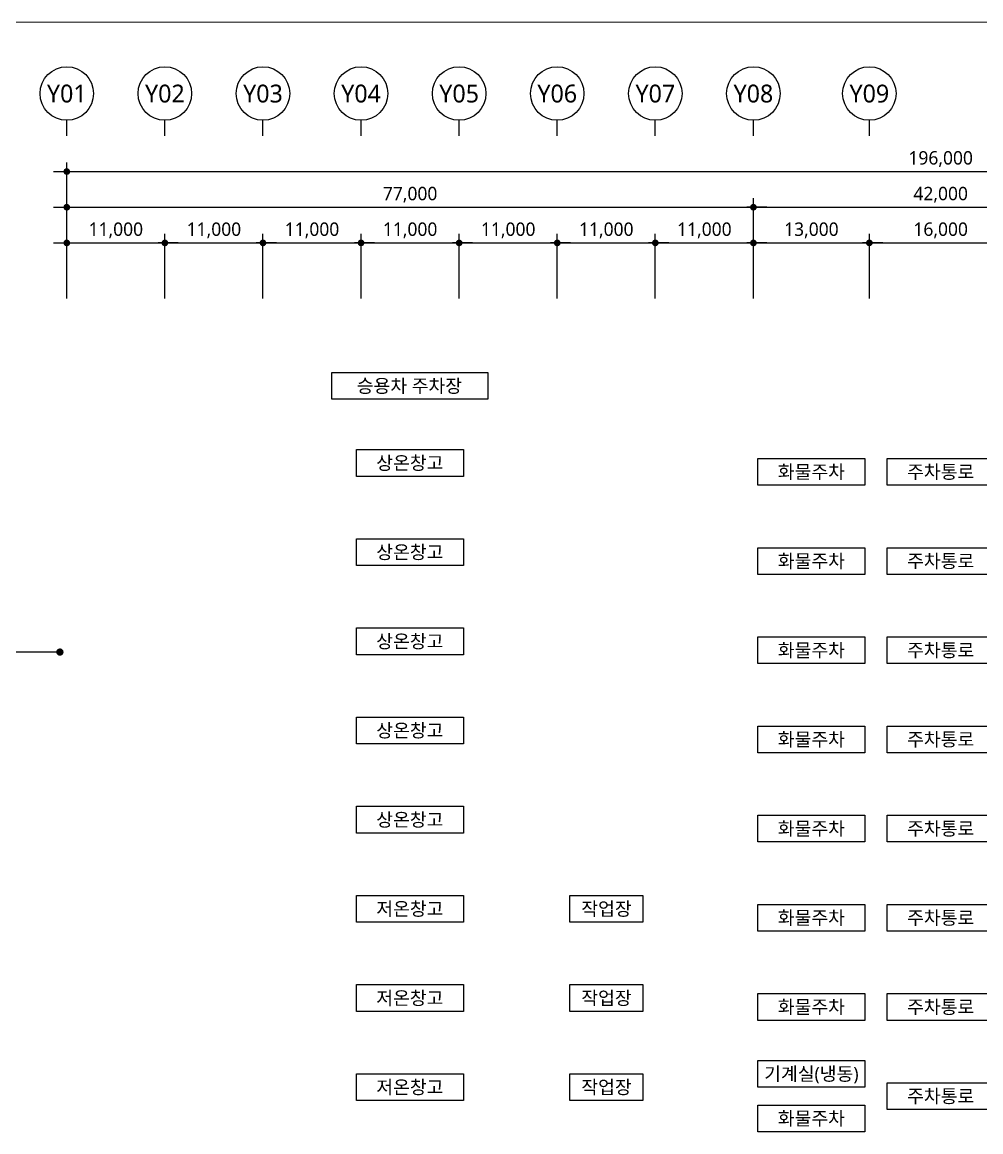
# Model space of a CAD drawing. Header units: millimetres. Extents: x 14450 to 4238925, y 15034 to 1420579.
# Drawn here: x 107012 to 214513, y 24075 to 148500 of the extents above; entities that cross this region are included whole.
import ezdxf
from ezdxf.enums import TextEntityAlignment as Align

# ---------------------------------------------------------------- set-up
doc = ezdxf.new("R2010")
doc.units = ezdxf.units.MM
doc.header["$LTSCALE"] = 5
doc.header["$MEASUREMENT"] = 0
doc.header["$PDSIZE"] = -10
doc.layers.get('0').update_dxf_attribs({"linetype": 'CONTINUOUS'})
doc.layers.get('Defpoints').update_dxf_attribs({"color": 153, "linetype": 'CONTINUOUS'})
for name, color, linetype, lineweight in [('A-AXIS-BUBL', 7, 'CONTINUOUS', 25), ('A-DIMS', 7, 'CONTINUOUS', 25), ('A-MKXS-LEAD', 7, 'CONTINUOUS', 25), ('A-MKXX-NAME', 3, 'CONTINUOUS', 25), ('A-MKXX-SYMB', 7, 'CONTINUOUS', 25), ('A-XXXX-TXT2', 3, 'CONTINUOUS', 25)]:
    doc.layers.add(name, color=color, linetype=linetype, lineweight=lineweight)
doc.layers.add('A-XXXX-NPLT', color=144, linetype='CONTINUOUS', lineweight=15, plot=False)
doc.styles.add('HY울릉도L', font='')
doc.styles.add('맑은고딕', font='malgun.ttf')
doc.styles.get('HY울릉도L').set_extended_font_data('HY울릉도L')
doc.dimstyles.new('CDIM', dxfattribs={"dimtxt": 3, "dimasz": 1.5, "dimexe": 2, "dimexo": 1, "dimgap": 1, "dimtad": 1, "dimdec": 0, "dimrnd": 0.5, "dimzin": 0, "dimdsep": 32, "dimlunit": 6, "dimtxsty": 'HY울릉도L', "dimblk1": '_CIDOT', "dimblk2": '_CIDOT', "dimsah": 1, "dimcen": 5.5, "dimclrd": 2, "dimclre": 2, "dimclrt": 7, "dimadec": 0, "dimazin": 0, "dimtfac": 1, "dimtdec": 0, "dimtix": 1, "dimtmove": 2, "dimatfit": 1, "dimldrblk": '_CIDOT', "dimfxl": 1, "dimtolj": 1, "dimtzin": 0, "dimlwd": -1, "dimarcsym": 0})

# ---------------------------------------------------------------- blocks, each defined once
blk = doc.blocks.new('_CIDOT')
at = {"color": 0, "linetype": 'ByBlock'}
blk.add_line((2, 0), (-1, 0), dxfattribs=at)
at = {"color": 0, "linetype": 'ByBlock', "const_width": 0.5}
blk.add_lwpolyline([(-0.25, 0, 1), (0.25, 0, 1)], format="xyb", close=True, dxfattribs=at)
blk = doc.blocks.new('*D2')
at = {"layer": 'A-DIMS', "lineweight": -2, "transparency": 16777216}
for p, q in [((123013, 117500), (123013, 124750)), ((134013, 117500), (134013, 124750))]:
    blk.add_line(p, q, dxfattribs=at)
at = {"layer": 'A-DIMS', "transparency": 16777216}
blk.add_line((123763, 123750), (133263, 123750), dxfattribs=at)
at = {"layer": 'Defpoints', "color": 0, "transparency": 16777216}
for p in [(134013, 123750), (123013, 117000), (134013, 117000)]:
    blk.add_point(p, dxfattribs=at)
at = {"layer": 'A-DIMS', "transparency": 16777216, "xscale": 750, "yscale": 750, "zscale": 750, "rotation": 180}
blk.add_blockref('_CIDOT', (123013, 123750), dxfattribs=at)
at = {"layer": 'A-DIMS', "transparency": 16777216, "xscale": 750, "yscale": 750, "zscale": 750}
blk.add_blockref('_CIDOT', (134013, 123750), dxfattribs=at)
at = {"layer": 'A-DIMS', "color": 3, "transparency": 16777216, "insert": (128513, 125155), "char_height": 1500, "attachment_point": 5, "style": '맑은고딕'}
blk.add_mtext('\\A1;11,000', dxfattribs=at)
blk = doc.blocks.new('*D3')
at = {"layer": 'A-DIMS', "lineweight": -2, "transparency": 16777216}
for p, q in [((134013, 117500), (134013, 124750)), ((145013, 117500), (145013, 124750))]:
    blk.add_line(p, q, dxfattribs=at)
at = {"layer": 'A-DIMS', "transparency": 16777216}
blk.add_line((134763, 123750), (144263, 123750), dxfattribs=at)
at = {"layer": 'Defpoints', "color": 0, "transparency": 16777216}
for p in [(145013, 123750), (134013, 117000), (145013, 117000)]:
    blk.add_point(p, dxfattribs=at)
at = {"layer": 'A-DIMS', "transparency": 16777216, "xscale": 750, "yscale": 750, "zscale": 750, "rotation": 180}
blk.add_blockref('_CIDOT', (134013, 123750), dxfattribs=at)
at = {"layer": 'A-DIMS', "transparency": 16777216, "xscale": 750, "yscale": 750, "zscale": 750}
blk.add_blockref('_CIDOT', (145013, 123750), dxfattribs=at)
at = {"layer": 'A-DIMS', "color": 3, "transparency": 16777216, "insert": (139513, 125155), "char_height": 1500, "attachment_point": 5, "style": '맑은고딕'}
blk.add_mtext('\\A1;11,000', dxfattribs=at)
blk = doc.blocks.new('*D4')
at = {"layer": 'A-DIMS', "lineweight": -2, "transparency": 16777216}
for p, q in [((145013, 117500), (145013, 124750)), ((156013, 117500), (156013, 124750))]:
    blk.add_line(p, q, dxfattribs=at)
at = {"layer": 'A-DIMS', "transparency": 16777216}
blk.add_line((145763, 123750), (155263, 123750), dxfattribs=at)
at = {"layer": 'Defpoints', "color": 0, "transparency": 16777216}
for p in [(156013, 123750), (145013, 117000), (156013, 117000)]:
    blk.add_point(p, dxfattribs=at)
at = {"layer": 'A-DIMS', "transparency": 16777216, "xscale": 750, "yscale": 750, "zscale": 750, "rotation": 180}
blk.add_blockref('_CIDOT', (145013, 123750), dxfattribs=at)
at = {"layer": 'A-DIMS', "transparency": 16777216, "xscale": 750, "yscale": 750, "zscale": 750}
blk.add_blockref('_CIDOT', (156013, 123750), dxfattribs=at)
at = {"layer": 'A-DIMS', "color": 3, "transparency": 16777216, "insert": (150513, 125155), "char_height": 1500, "attachment_point": 5, "style": '맑은고딕'}
blk.add_mtext('\\A1;11,000', dxfattribs=at)
blk = doc.blocks.new('*D5')
at = {"layer": 'A-DIMS', "lineweight": -2, "transparency": 16777216}
for p, q in [((156013, 117500), (156013, 124750)), ((167013, 117500), (167013, 124750))]:
    blk.add_line(p, q, dxfattribs=at)
at = {"layer": 'A-DIMS', "transparency": 16777216}
blk.add_line((156763, 123750), (166263, 123750), dxfattribs=at)
at = {"layer": 'Defpoints', "color": 0, "transparency": 16777216}
for p in [(167013, 123750), (156013, 117000), (167013, 117000)]:
    blk.add_point(p, dxfattribs=at)
at = {"layer": 'A-DIMS', "transparency": 16777216, "xscale": 750, "yscale": 750, "zscale": 750, "rotation": 180}
blk.add_blockref('_CIDOT', (156013, 123750), dxfattribs=at)
at = {"layer": 'A-DIMS', "transparency": 16777216, "xscale": 750, "yscale": 750, "zscale": 750}
blk.add_blockref('_CIDOT', (167013, 123750), dxfattribs=at)
at = {"layer": 'A-DIMS', "color": 3, "transparency": 16777216, "insert": (161513, 125155), "char_height": 1500, "attachment_point": 5, "style": '맑은고딕'}
blk.add_mtext('\\A1;11,000', dxfattribs=at)
blk = doc.blocks.new('*D6')
at = {"layer": 'A-DIMS', "lineweight": -2, "transparency": 16777216}
for p, q in [((167013, 117500), (167013, 124750)), ((178013, 117500), (178013, 124750))]:
    blk.add_line(p, q, dxfattribs=at)
at = {"layer": 'A-DIMS', "transparency": 16777216}
blk.add_line((167763, 123750), (177263, 123750), dxfattribs=at)
at = {"layer": 'Defpoints', "color": 0, "transparency": 16777216}
for p in [(178013, 123750), (167013, 117000), (178013, 117000)]:
    blk.add_point(p, dxfattribs=at)
at = {"layer": 'A-DIMS', "transparency": 16777216, "xscale": 750, "yscale": 750, "zscale": 750, "rotation": 180}
blk.add_blockref('_CIDOT', (167013, 123750), dxfattribs=at)
at = {"layer": 'A-DIMS', "transparency": 16777216, "xscale": 750, "yscale": 750, "zscale": 750}
blk.add_blockref('_CIDOT', (178013, 123750), dxfattribs=at)
at = {"layer": 'A-DIMS', "color": 3, "transparency": 16777216, "insert": (172513, 125155), "char_height": 1500, "attachment_point": 5, "style": '맑은고딕'}
blk.add_mtext('\\A1;11,000', dxfattribs=at)
blk = doc.blocks.new('*D7')
at = {"layer": 'A-DIMS', "lineweight": -2, "transparency": 16777216}
for p, q in [((178013, 117500), (178013, 124750)), ((189013, 117500), (189013, 124750))]:
    blk.add_line(p, q, dxfattribs=at)
at = {"layer": 'A-DIMS', "transparency": 16777216}
blk.add_line((178763, 123750), (188263, 123750), dxfattribs=at)
at = {"layer": 'Defpoints', "color": 0, "transparency": 16777216}
for p in [(189013, 123750), (178013, 117000), (189013, 117000)]:
    blk.add_point(p, dxfattribs=at)
at = {"layer": 'A-DIMS', "transparency": 16777216, "xscale": 750, "yscale": 750, "zscale": 750, "rotation": 180}
blk.add_blockref('_CIDOT', (178013, 123750), dxfattribs=at)
at = {"layer": 'A-DIMS', "transparency": 16777216, "xscale": 750, "yscale": 750, "zscale": 750}
blk.add_blockref('_CIDOT', (189013, 123750), dxfattribs=at)
at = {"layer": 'A-DIMS', "color": 3, "transparency": 16777216, "insert": (183513, 125155), "char_height": 1500, "attachment_point": 5, "style": '맑은고딕'}
blk.add_mtext('\\A1;11,000', dxfattribs=at)
blk = doc.blocks.new('*D8')
at = {"layer": 'A-DIMS', "lineweight": -2, "transparency": 16777216}
for p, q in [((189013, 117500), (189013, 124750)), ((202013, 117500), (202013, 124750))]:
    blk.add_line(p, q, dxfattribs=at)
at = {"layer": 'A-DIMS', "transparency": 16777216}
blk.add_line((189763, 123750), (201263, 123750), dxfattribs=at)
at = {"layer": 'Defpoints', "color": 0, "transparency": 16777216}
for p in [(202013, 123750), (189013, 117000), (202013, 117000)]:
    blk.add_point(p, dxfattribs=at)
at = {"layer": 'A-DIMS', "transparency": 16777216, "xscale": 750, "yscale": 750, "zscale": 750, "rotation": 180}
blk.add_blockref('_CIDOT', (189013, 123750), dxfattribs=at)
at = {"layer": 'A-DIMS', "transparency": 16777216, "xscale": 750, "yscale": 750, "zscale": 750}
blk.add_blockref('_CIDOT', (202013, 123750), dxfattribs=at)
at = {"layer": 'A-DIMS', "color": 3, "transparency": 16777216, "insert": (195513, 125155), "char_height": 1500, "attachment_point": 5, "style": '맑은고딕'}
blk.add_mtext('\\A1;13,000', dxfattribs=at)
blk = doc.blocks.new('*D9')
at = {"layer": 'A-DIMS', "lineweight": -2, "transparency": 16777216}
for p, q in [((202013, 117500), (202013, 124750)), ((218013, 117500), (218013, 124750))]:
    blk.add_line(p, q, dxfattribs=at)
at = {"layer": 'A-DIMS', "transparency": 16777216}
blk.add_line((202763, 123750), (217263, 123750), dxfattribs=at)
at = {"layer": 'Defpoints', "color": 0, "transparency": 16777216}
for p in [(218013, 123750), (202013, 117000), (218013, 117000)]:
    blk.add_point(p, dxfattribs=at)
at = {"layer": 'A-DIMS', "transparency": 16777216, "xscale": 750, "yscale": 750, "zscale": 750, "rotation": 180}
blk.add_blockref('_CIDOT', (202013, 123750), dxfattribs=at)
at = {"layer": 'A-DIMS', "transparency": 16777216, "xscale": 750, "yscale": 750, "zscale": 750}
blk.add_blockref('_CIDOT', (218013, 123750), dxfattribs=at)
at = {"layer": 'A-DIMS', "color": 3, "transparency": 16777216, "insert": (210013, 125155), "char_height": 1500, "attachment_point": 5, "style": '맑은고딕'}
blk.add_mtext('\\A1;16,000', dxfattribs=at)
blk = doc.blocks.new('*D18')
at = {"layer": 'A-DIMS', "lineweight": -2, "transparency": 16777216}
for p, q in [((112013, 117500), (112013, 128750)), ((189013, 117500), (189013, 128750))]:
    blk.add_line(p, q, dxfattribs=at)
at = {"layer": 'A-DIMS', "transparency": 16777216}
blk.add_line((112763, 127750), (188263, 127750), dxfattribs=at)
at = {"layer": 'Defpoints', "color": 0, "transparency": 16777216}
for p in [(189013, 127750), (112013, 117000), (189013, 117000)]:
    blk.add_point(p, dxfattribs=at)
at = {"layer": 'A-DIMS', "transparency": 16777216, "xscale": 750, "yscale": 750, "zscale": 750, "rotation": 180}
blk.add_blockref('_CIDOT', (112013, 127750), dxfattribs=at)
at = {"layer": 'A-DIMS', "transparency": 16777216, "xscale": 750, "yscale": 750, "zscale": 750}
blk.add_blockref('_CIDOT', (189013, 127750), dxfattribs=at)
at = {"layer": 'A-DIMS', "color": 3, "transparency": 16777216, "insert": (150513, 129151), "char_height": 1500, "attachment_point": 5, "style": '맑은고딕'}
blk.add_mtext('\\A1;77,000', dxfattribs=at)
blk = doc.blocks.new('*D19')
at = {"layer": 'A-DIMS', "lineweight": -2, "transparency": 16777216}
for p, q in [((112013, 117500), (112013, 132750)), ((308013, 117500), (308013, 132750))]:
    blk.add_line(p, q, dxfattribs=at)
at = {"layer": 'A-DIMS', "transparency": 16777216}
blk.add_line((112763, 131750), (307263, 131750), dxfattribs=at)
at = {"layer": 'Defpoints', "color": 0, "transparency": 16777216}
for p in [(308013, 131750), (112013, 117000), (308013, 117000)]:
    blk.add_point(p, dxfattribs=at)
at = {"layer": 'A-DIMS', "transparency": 16777216, "xscale": 750, "yscale": 750, "zscale": 750, "rotation": 180}
blk.add_blockref('_CIDOT', (112013, 131750), dxfattribs=at)
at = {"layer": 'A-DIMS', "transparency": 16777216, "xscale": 750, "yscale": 750, "zscale": 750}
blk.add_blockref('_CIDOT', (308013, 131750), dxfattribs=at)
at = {"layer": 'A-DIMS', "color": 3, "transparency": 16777216, "insert": (210013, 133155), "char_height": 1500, "attachment_point": 5, "style": '맑은고딕'}
blk.add_mtext('\\A1;196,000', dxfattribs=at)
blk = doc.blocks.new('*D20')
at = {"layer": 'A-DIMS', "lineweight": -2, "transparency": 16777216}
for p, q in [((112013, 117500), (112013, 124750)), ((123013, 117500), (123013, 124750))]:
    blk.add_line(p, q, dxfattribs=at)
at = {"layer": 'A-DIMS', "transparency": 16777216}
blk.add_line((112763, 123750), (122263, 123750), dxfattribs=at)
at = {"layer": 'Defpoints', "color": 0, "transparency": 16777216}
for p in [(123013, 123750), (112013, 117000), (123013, 117000)]:
    blk.add_point(p, dxfattribs=at)
at = {"layer": 'A-DIMS', "transparency": 16777216, "xscale": 750, "yscale": 750, "zscale": 750, "rotation": 180}
blk.add_blockref('_CIDOT', (112013, 123750), dxfattribs=at)
at = {"layer": 'A-DIMS', "transparency": 16777216, "xscale": 750, "yscale": 750, "zscale": 750}
blk.add_blockref('_CIDOT', (123013, 123750), dxfattribs=at)
at = {"layer": 'A-DIMS', "color": 3, "transparency": 16777216, "insert": (117513, 125155), "char_height": 1500, "attachment_point": 5, "style": '맑은고딕'}
blk.add_mtext('\\A1;11,000', dxfattribs=at)
blk = doc.blocks.new('*D21')
at = {"layer": 'A-DIMS', "lineweight": -2, "transparency": 16777216}
for p, q in [((189013, 117500), (189013, 128750)), ((231013, 117500), (231013, 128750))]:
    blk.add_line(p, q, dxfattribs=at)
at = {"layer": 'A-DIMS', "transparency": 16777216}
blk.add_line((189763, 127750), (230263, 127750), dxfattribs=at)
at = {"layer": 'Defpoints', "color": 0, "transparency": 16777216}
for p in [(231013, 127750), (189013, 117000), (231013, 117000)]:
    blk.add_point(p, dxfattribs=at)
at = {"layer": 'A-DIMS', "transparency": 16777216, "xscale": 750, "yscale": 750, "zscale": 750, "rotation": 180}
blk.add_blockref('_CIDOT', (189013, 127750), dxfattribs=at)
at = {"layer": 'A-DIMS', "transparency": 16777216, "xscale": 750, "yscale": 750, "zscale": 750}
blk.add_blockref('_CIDOT', (231013, 127750), dxfattribs=at)
at = {"layer": 'A-DIMS', "color": 3, "transparency": 16777216, "insert": (210013, 129151), "char_height": 1500, "attachment_point": 5, "style": '맑은고딕'}
blk.add_mtext('\\A1;42,000', dxfattribs=at)
blk = doc.blocks.new('횡단면도_실명')
at = {"layer": 'A-MKXS-LEAD'}
blk.add_line((111242, 77868), (97088, 77868), dxfattribs=at)
at = {"layer": 'A-MKXS-LEAD', "const_width": 400}
blk.add_lwpolyline([(111035, 77889, 1), (111449, 77847, 1)], format="xyb", close=True, dxfattribs=at)
at = {"layer": 'A-MKXX-SYMB'}
for points in [[(159239, 106213), (141731, 106213), (141731, 109213), (159239, 109213)], [(156485, 97575), (144485, 97575), (144485, 100575), (156485, 100575)], [(201513, 96575), (189512, 96575), (189512, 99575), (201513, 99575)], [(216013, 96575), (204012, 96575), (204012, 99575), (216013, 99575)], [(156485, 87575), (144485, 87575), (144485, 90575), (156485, 90575)], [(201513, 86575), (189512, 86575), (189512, 89575), (201513, 89575)], [(216013, 86575), (204012, 86575), (204012, 89575), (216013, 89575)], [(156485, 77575), (144485, 77575), (144485, 80575), (156485, 80575)], [(201513, 76575), (189512, 76575), (189512, 79575), (201513, 79575)], [(216013, 76575), (204012, 76575), (204012, 79575), (216013, 79575)], [(156485, 67575), (144485, 67575), (144485, 70575), (156485, 70575)], [(201513, 66575), (189512, 66575), (189512, 69575), (201513, 69575)], [(216013, 66575), (204012, 66575), (204012, 69575), (216013, 69575)], [(156485, 57575), (144485, 57575), (144485, 60575), (156485, 60575)], [(201513, 56575), (189512, 56575), (189512, 59575), (201513, 59575)], [(216013, 56575), (204012, 56575), (204012, 59575), (216013, 59575)], [(156485, 47575), (144485, 47575), (144485, 50575), (156485, 50575)], [(176614, 47575), (168411, 47575), (168411, 50575), (176614, 50575)], [(201513, 46575), (189512, 46575), (189512, 49575), (201513, 49575)], [(216013, 46575), (204012, 46575), (204012, 49575), (216013, 49575)], [(156485, 37575), (144485, 37575), (144485, 40575), (156485, 40575)], [(176614, 37575), (168411, 37575), (168411, 40575), (176614, 40575)], [(201513, 36575), (189512, 36575), (189512, 39575), (201513, 39575)], [(216013, 36575), (204012, 36575), (204012, 39575), (216013, 39575)], [(201513, 29075), (189512, 29075), (189512, 32075), (201513, 32075)], [(156485, 27575), (144485, 27575), (144485, 30575), (156485, 30575)], [(176614, 27575), (168411, 27575), (168411, 30575), (176614, 30575)], [(216013, 26575), (204012, 26575), (204012, 29575), (216013, 29575)], [(201513, 24075), (189512, 24075), (189512, 27075), (201513, 27075)]]:
    blk.add_lwpolyline(points, close=True, dxfattribs=at)
at = {"layer": 'A-MKXX-NAME', "style": '맑은고딕'}
for s, p in [('승용차 주차장', (150436, 107713)), ('상온창고', (150485, 99075)), ('화물주차', (195513, 98075)), ('주차통로', (210013, 98075)), ('상온창고', (150485, 89075)), ('화물주차', (195513, 88075)), ('주차통로', (210013, 88075)), ('상온창고', (150485, 79075)), ('화물주차', (195513, 78075)), ('주차통로', (210013, 78075)), ('상온창고', (150485, 69075)), ('화물주차', (195513, 68075)), ('주차통로', (210013, 68075)), ('상온창고', (150485, 59075)), ('화물주차', (195513, 58075)), ('주차통로', (210013, 58075)), ('저온창고', (150485, 49075)), ('작업장', (172536, 49075)), ('화물주차', (195513, 48075)), ('주차통로', (210013, 48075)), ('저온창고', (150485, 39075)), ('작업장', (172536, 39075)), ('화물주차', (195513, 38075)), ('주차통로', (210013, 38075)), ('기계실(냉동)', (195513, 30575)), ('저온창고', (150485, 29075)), ('작업장', (172536, 29075)), ('주차통로', (210013, 28075)), ('화물주차', (195513, 25575))]:
    blk.add_text(s, height=1500, dxfattribs=at).set_placement(p, align=Align.MIDDLE_CENTER)

msp = doc.modelspace()

# ---------------------------------------------------------------- linework, layer by layer
for p, q in [((112012.5, 135750), (112012.5, 137500)), ((123012.5, 135750), (123012.5, 137500)), ((134012.5, 135750), (134012.5, 137500)), ((145012.5, 135750), (145012.5, 137500)), ((156012.5, 135750), (156012.5, 137500)), ((167012.5, 135750), (167012.5, 137500)), ((178012.5, 135750), (178012.5, 137500)), ((189012.5, 135750), (189012.5, 137500)), ((202012.5, 135750), (202012.5, 137500))]:
    msp.add_line(p, q)
at = {"layer": 'A-AXIS-BUBL', "ltscale": 0.2}
for centre in [(112012.5, 140500), (123012.5, 140500), (134012.5, 140500), (145012.5, 140500), (156012.5, 140500), (167012.5, 140500), (178012.5, 140500), (189012.5, 140500), (202012.5, 140500)]:
    msp.add_circle(centre, 3000, dxfattribs=at)
at = {"layer": 'A-XXXX-NPLT'}
msp.add_line((14450, 148500), (373825, 148500), dxfattribs=at)

# ---------------------------------------------------------------- block references
msp.add_blockref('횡단면도_실명', (0, 0))

# ---------------------------------------------------------------- texts
at = {"layer": 'A-XXXX-TXT2', "ltscale": 0.2, "style": '맑은고딕'}
for s, p in [('Y01', (112012.5, 140500)), ('Y02', (123012.5, 140500)), ('Y03', (134012.5, 140500)), ('Y04', (145012.5, 140500)), ('Y05', (156012.5, 140500)), ('Y06', (167012.5, 140500)), ('Y07', (178012.5, 140500)), ('Y08', (189012.5, 140500)), ('Y09', (202012.5, 140500))]:
    msp.add_text(s, height=2000, dxfattribs=at).set_placement(p, align=Align.MIDDLE)

# ---------------------------------------------------------------- dimensions: what is measured, and where the dimension line sits
at = {"layer": 'A-DIMS'}
for p1, p2, distance, picture, middle in [((112012.5, 117000), (308012.5, 117000), 14750, '*D19', (210012.5, 133154.9)), ((112012.5, 117000), (189012.5, 117000), 10750, '*D18', (150512.5, 129150.8)), ((189012.5, 117000), (231012.5, 117000), 10750, '*D21', (210012.5, 129150.8)), ((112012.5, 117000), (123012.5, 117000), 6750, '*D20', (117512.5, 125154.9)), ((123012.5, 117000), (134012.5, 117000), 6750, '*D2', (128512.5, 125154.9)), ((134012.5, 117000), (145012.5, 117000), 6750, '*D3', (139512.5, 125154.9)), ((145012.5, 117000), (156012.5, 117000), 6750, '*D4', (150512.5, 125154.9)), ((156012.5, 117000), (167012.5, 117000), 6750, '*D5', (161512.5, 125154.9)), ((167012.5, 117000), (178012.5, 117000), 6750, '*D6', (172512.5, 125154.9)), ((178012.5, 117000), (189012.5, 117000), 6750, '*D7', (183512.5, 125154.9)), ((189012.5, 117000), (202012.5, 117000), 6750, '*D8', (195512.5, 125154.9)), ((202012.5, 117000), (218012.5, 117000), 6750, '*D9', (210012.5, 125154.9))]:
    dim = msp.add_aligned_dim(p1=p1, p2=p2, distance=distance, dimstyle='CDIM', override={"dimscale": 500, "dimtxsty": '맑은고딕', "dimclrd": 256, "dimclre": 256, "dimclrt": 3}, dxfattribs=at)
    dim.commit()
    dim.dimension.update_dxf_attribs({"geometry": picture, "text_midpoint": middle})

doc.saveas('drawing.dxf')
